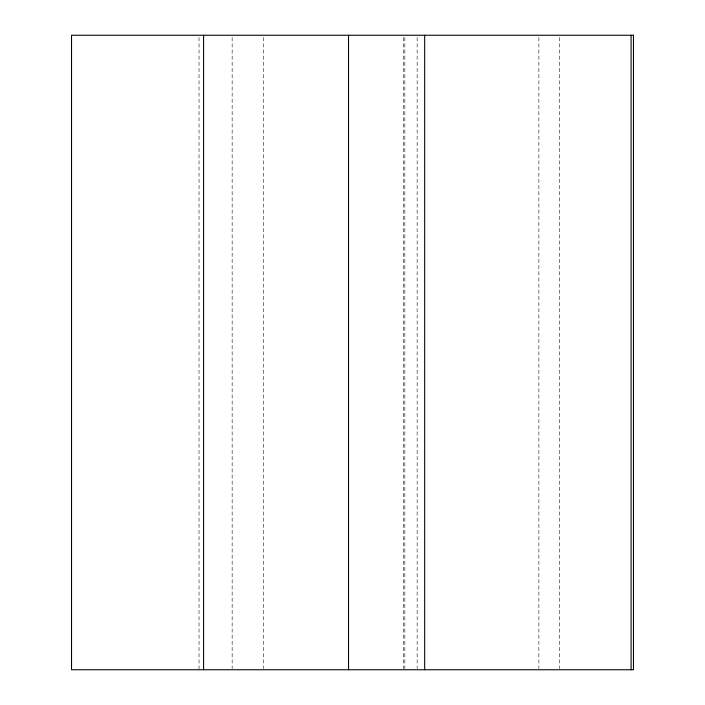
<?xml version="1.0" encoding="UTF-8"?>
<svg xmlns="http://www.w3.org/2000/svg" width="705" height="705" viewBox="0 0 705 705"><rect width="100%" height="100%" fill="white"/><g stroke="black" fill="none" stroke-linecap="round" stroke-linejoin="round"><path stroke-width="0.53" stroke-dasharray="3.52 2.64" d="M559.312 37.453L559.312 668.648M538.884 37.453L538.884 668.648M417.14 37.453L417.14 668.648M404.846 37.453L404.846 668.648M403.657 37.453L403.657 668.648M263.67 37.453L263.67 668.648M232.148 37.453L232.148 668.648M199.03 37.453L199.03 669.75"/><path stroke-width="1.06" d="M631.09 35.25L631.09 669.75M424.674 35.25L424.674 669.75M348.534 35.25L348.534 669.75M203.586 35.25L203.586 669.75M633.469 35.25L71.531 35.25L71.531 669.75L633.469 669.75L633.469 35.25"/></g></svg>
